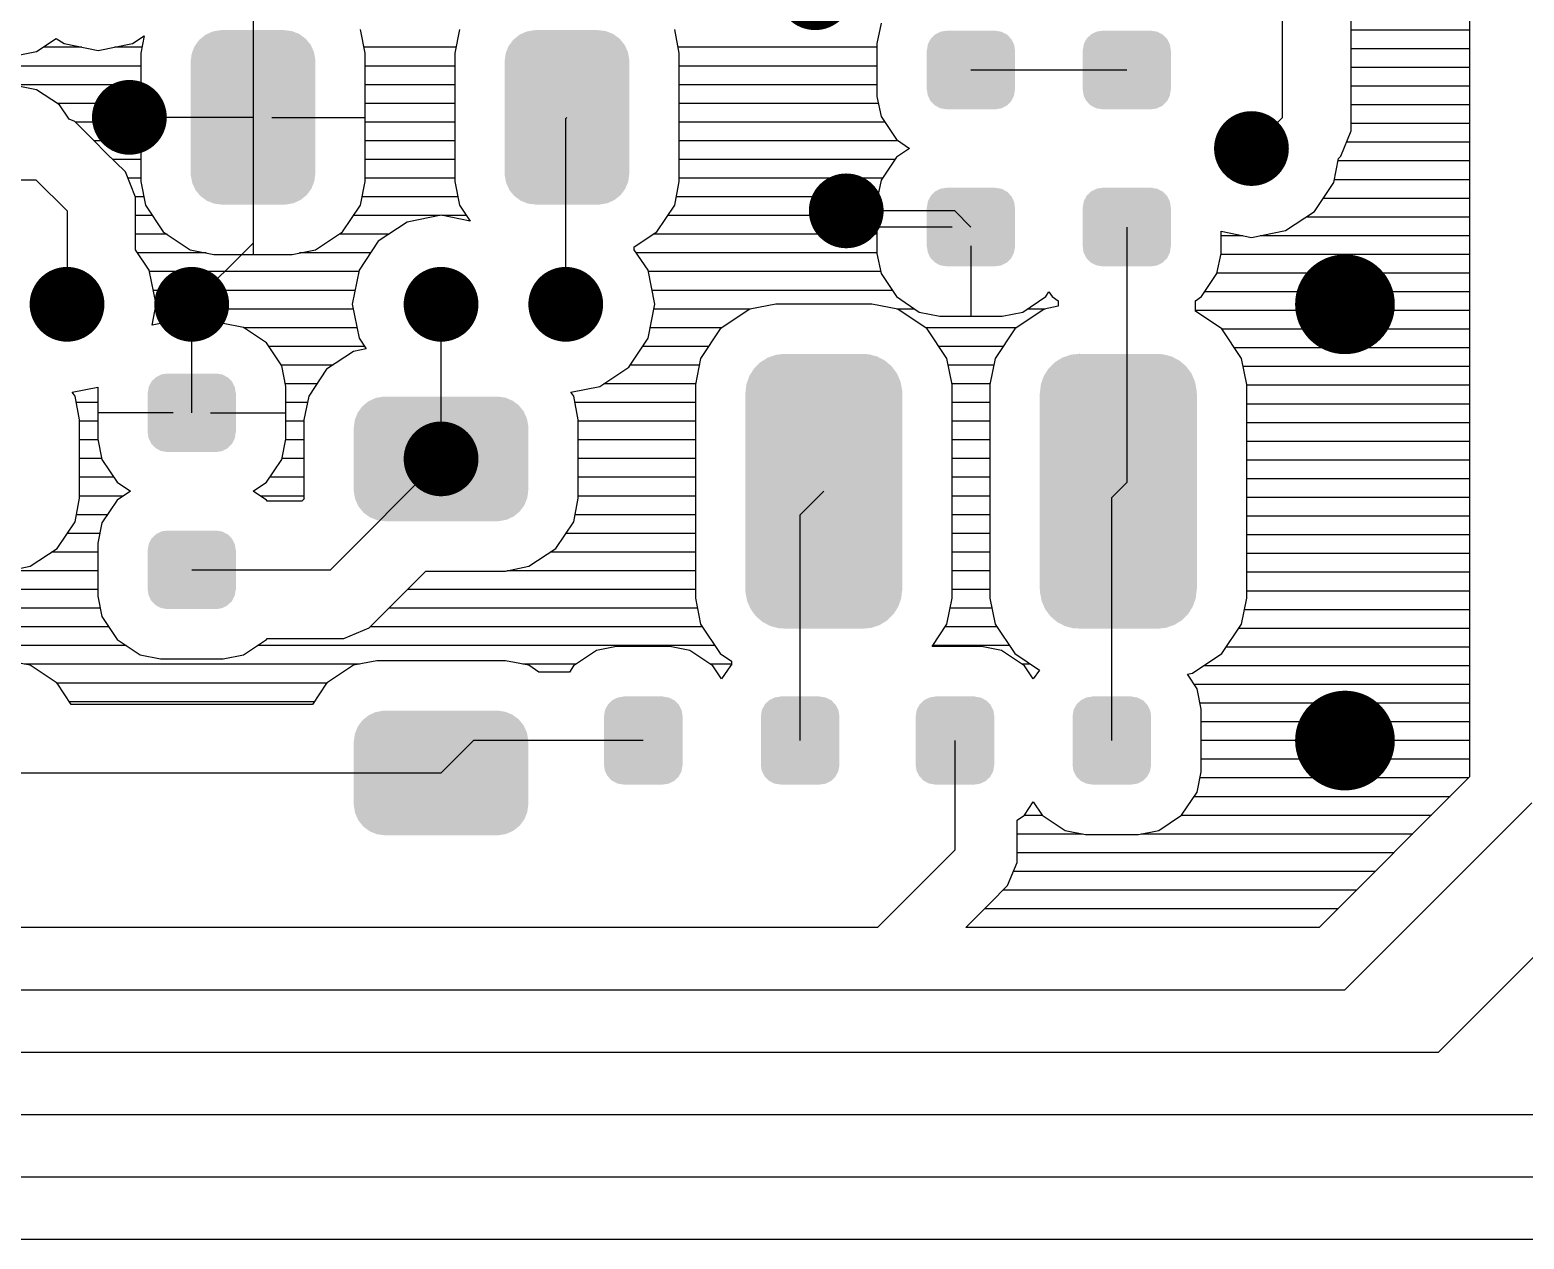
# Model space of a CAD drawing. Extents: x 295 to 953, y 10 to 290.
# Drawn here: x 720.33 to 753.81, y 141.36 to 168.47 of the extents above; entities that cross this region are included whole.
import ezdxf

# ---------------------------------------------------------------- set-up
doc = ezdxf.new("R2010")
doc.units = 0
doc.header["$LTSCALE"] = 5
doc.header["$MEASUREMENT"] = 0
doc.layers.get('0').update_dxf_attribs({"linetype": 'CONTINUOUS', "lineweight": 25})
doc.layers.add('DV-DPO-A6_BOT', color=7, linetype='CONTINUOUS')

msp = doc.modelspace()

# ---------------------------------------------------------------- linework, layer by layer
for points, const_width in [([(738.342, 169.305, -1), (737.504, 169.305, -1)], 0.838), ([(722.975, 166.511, -1), (722.137, 166.511, -1)], 0.838), ([(748.121, 165.812, -1), (747.283, 165.812, -1)], 0.838), ([(739.04, 164.415, -1), (738.202, 164.415, -1)], 0.838), ([(750.356, 162.32, -1), (749.239, 162.32, -1)], 1.118), ([(721.578, 162.32, -1), (720.74, 162.32, -1)], 0.838), ([(724.372, 162.32, -1), (723.534, 162.32, -1)], 0.838), ([(729.96, 162.32, -1), (729.122, 162.32, -1)], 0.838), ([(732.754, 162.32, -1), (731.916, 162.32, -1)], 0.838), ([(729.96, 158.855, -1), (729.122, 158.855, -1)], 0.838), ([(729.75, 158.855, -1), (729.331, 158.855, -1)], 0.419), ([(750.356, 152.541, -1), (749.239, 152.541, -1)], 1.118)]:
    msp.add_lwpolyline(points, format="xyb", close=True, dxfattribs=dict(const_width=const_width))
for points in [[(726.226, 168.434), (726.201, 168.444), (724.419, 168.434), (724.475, 168.444)], [(726.201, 168.444), (726.033, 168.465), (724.475, 168.444), (724.593, 168.465)], [(726.033, 168.465), (726.026, 168.466), (724.593, 168.465), (724.629, 168.466)], [(733.261, 168.434), (733.236, 168.444), (731.455, 168.434), (731.51, 168.444)], [(733.236, 168.444), (733.069, 168.465), (731.51, 168.444), (731.628, 168.465)], [(733.069, 168.465), (733.061, 168.466), (731.628, 168.465), (731.664, 168.466)], [(742.077, 168.434), (741.966, 168.452), (740.741, 168.434), (740.865, 168.452)], [(745.569, 168.434), (745.458, 168.452), (744.234, 168.434), (744.357, 168.452)], [(726.692, 167.978), (726.633, 168.107), (723.967, 167.978), (724.018, 168.107)], [(726.633, 168.107), (726.619, 168.138), (724.018, 168.107), (724.041, 168.138)], [(726.619, 168.138), (726.528, 168.249), (724.041, 168.138), (724.122, 168.249)], [(726.528, 168.249), (726.507, 168.274), (724.122, 168.249), (724.154, 168.274)], [(726.507, 168.274), (726.39, 168.36), (724.154, 168.274), (724.259, 168.36)], [(726.39, 168.36), (726.365, 168.379), (724.259, 168.36), (724.299, 168.379)], [(726.365, 168.379), (726.226, 168.434), (724.299, 168.379), (724.419, 168.434)], [(733.728, 167.978), (733.668, 168.107), (731.002, 167.978), (731.053, 168.107)], [(733.668, 168.107), (733.654, 168.138), (731.053, 168.107), (731.076, 168.138)], [(733.654, 168.138), (733.563, 168.249), (731.076, 168.138), (731.158, 168.249)], [(733.563, 168.249), (733.542, 168.274), (731.158, 168.249), (731.189, 168.274)], [(733.542, 168.274), (733.425, 168.36), (731.189, 168.274), (731.294, 168.36)], [(733.425, 168.36), (733.4, 168.379), (731.294, 168.36), (731.334, 168.379)], [(733.4, 168.379), (733.261, 168.434), (731.334, 168.379), (731.455, 168.434)], [(742.402, 168.014), (742.384, 168.138), (740.429, 168.014), (740.449, 168.138)], [(742.384, 168.138), (742.377, 168.152), (740.449, 168.138), (740.451, 168.152)], [(742.377, 168.152), (742.324, 168.264), (740.451, 168.152), (740.51, 168.264)], [(742.324, 168.264), (742.312, 168.275), (740.51, 168.264), (740.516, 168.275)], [(742.312, 168.275), (742.227, 168.364), (740.516, 168.275), (740.607, 168.364)], [(742.227, 168.364), (742.211, 168.373), (740.607, 168.364), (740.616, 168.373)], [(742.211, 168.373), (742.103, 168.429), (740.616, 168.373), (740.732, 168.429)], [(742.103, 168.429), (742.077, 168.434), (740.732, 168.429), (740.741, 168.434)], [(745.894, 168.014), (745.876, 168.138), (743.922, 168.014), (743.942, 168.138)], [(745.876, 168.138), (745.87, 168.152), (743.942, 168.138), (743.944, 168.152)], [(745.87, 168.152), (745.816, 168.264), (743.944, 168.152), (744.002, 168.264)], [(745.816, 168.264), (745.805, 168.275), (744.002, 168.264), (744.008, 168.275)], [(745.805, 168.275), (745.719, 168.364), (744.008, 168.275), (744.099, 168.364)], [(745.719, 168.364), (745.703, 168.373), (744.099, 168.364), (744.108, 168.373)], [(745.703, 168.373), (745.596, 168.429), (744.108, 168.373), (744.225, 168.429)], [(745.596, 168.429), (745.569, 168.434), (744.225, 168.429), (744.234, 168.434)], [(726.725, 167.768), (726.724, 167.804), (723.931, 167.768), (723.935, 167.804)], [(726.725, 165.253), (726.725, 167.768), (723.931, 165.253), (723.931, 167.768)], [(726.724, 167.804), (726.699, 167.943), (723.935, 167.804), (723.953, 167.943)], [(726.699, 167.943), (726.692, 167.978), (723.953, 167.943), (723.967, 167.978)], [(733.76, 167.768), (733.759, 167.804), (730.966, 167.768), (730.97, 167.804)], [(733.76, 165.253), (733.76, 167.768), (730.966, 165.253), (730.966, 167.768)], [(733.759, 167.804), (733.734, 167.943), (730.97, 167.804), (730.988, 167.943)], [(733.734, 167.943), (733.728, 167.978), (730.988, 167.943), (731.002, 167.978)], [(742.404, 167.131), (742.404, 168.014), (740.426, 167.131), (740.426, 168.014)], [(745.897, 167.131), (745.897, 168.014), (743.919, 167.131), (743.919, 168.014)], [(742.382, 167.007), (742.402, 167.131), (740.447, 167.007), (740.429, 167.131)], [(745.874, 167.007), (745.894, 167.131), (743.939, 167.007), (743.922, 167.131)], [(742.379, 166.993), (742.382, 167.007), (740.454, 166.993), (740.447, 167.007)], [(742.321, 166.881), (742.379, 166.993), (740.507, 166.881), (740.454, 166.993)], [(742.315, 166.869), (742.321, 166.881), (740.519, 166.869), (740.507, 166.881)], [(742.224, 166.78), (742.315, 166.869), (740.604, 166.78), (740.519, 166.869)], [(742.215, 166.772), (742.224, 166.78), (740.62, 166.772), (740.604, 166.78)], [(742.099, 166.715), (742.215, 166.772), (740.727, 166.715), (740.62, 166.772)], [(745.872, 166.993), (745.874, 167.007), (743.946, 166.993), (743.939, 167.007)], [(745.814, 166.881), (745.872, 166.993), (744, 166.881), (743.946, 166.993)], [(745.808, 166.869), (745.814, 166.881), (744.011, 166.869), (744, 166.881)], [(745.716, 166.78), (745.808, 166.869), (744.096, 166.78), (744.011, 166.869)], [(745.708, 166.772), (745.716, 166.78), (744.113, 166.772), (744.096, 166.78)], [(745.591, 166.715), (745.708, 166.772), (744.22, 166.715), (744.113, 166.772)], [(742.089, 166.711), (742.099, 166.715), (740.754, 166.711), (740.727, 166.715)], [(741.966, 166.692), (742.089, 166.711), (740.865, 166.692), (740.754, 166.711)], [(745.582, 166.711), (745.591, 166.715), (744.246, 166.711), (744.22, 166.715)], [(745.458, 166.692), (745.582, 166.711), (744.357, 166.692), (744.246, 166.711)], [(726.72, 165.217), (726.725, 165.253), (723.931, 165.217), (723.931, 165.253)], [(726.702, 165.078), (726.72, 165.217), (723.957, 165.078), (723.931, 165.217)], [(733.755, 165.217), (733.76, 165.253), (730.967, 165.217), (730.966, 165.253)], [(733.738, 165.078), (733.755, 165.217), (730.992, 165.078), (730.967, 165.217)], [(726.688, 165.044), (726.702, 165.078), (723.963, 165.044), (723.957, 165.078)], [(726.637, 164.915), (726.688, 165.044), (724.022, 164.915), (723.963, 165.044)], [(726.614, 164.883), (726.637, 164.915), (724.037, 164.883), (724.022, 164.915)], [(726.533, 164.772), (726.614, 164.883), (724.127, 164.772), (724.037, 164.883)], [(726.501, 164.747), (726.533, 164.772), (724.148, 164.747), (724.127, 164.772)], [(733.724, 165.044), (733.738, 165.078), (730.998, 165.044), (730.992, 165.078)], [(733.672, 164.915), (733.724, 165.044), (731.057, 164.915), (730.998, 165.044)], [(733.649, 164.883), (733.672, 164.915), (731.072, 164.883), (731.057, 164.915)], [(733.568, 164.772), (733.649, 164.883), (731.162, 164.772), (731.072, 164.883)], [(733.537, 164.747), (733.568, 164.772), (731.183, 164.747), (731.162, 164.772)], [(742.324, 164.743), (742.312, 164.755), (740.51, 164.743), (740.516, 164.755)], [(742.312, 164.755), (742.227, 164.844), (740.516, 164.755), (740.607, 164.844)], [(742.227, 164.844), (742.211, 164.852), (740.607, 164.844), (740.616, 164.852)], [(742.211, 164.852), (742.103, 164.909), (740.616, 164.852), (740.732, 164.909)], [(742.103, 164.909), (742.077, 164.913), (740.732, 164.909), (740.741, 164.913)], [(742.077, 164.913), (741.966, 164.932), (740.741, 164.913), (740.865, 164.932)], [(745.816, 164.743), (745.805, 164.755), (744.002, 164.743), (744.008, 164.755)], [(745.805, 164.755), (745.719, 164.844), (744.008, 164.755), (744.099, 164.844)], [(745.719, 164.844), (745.703, 164.852), (744.099, 164.844), (744.108, 164.852)], [(745.703, 164.852), (745.596, 164.909), (744.108, 164.852), (744.225, 164.909)], [(745.596, 164.909), (745.569, 164.913), (744.225, 164.909), (744.234, 164.913)], [(745.569, 164.913), (745.458, 164.932), (744.234, 164.913), (744.357, 164.932)], [(726.396, 164.661), (726.501, 164.747), (724.265, 164.661), (724.148, 164.747)], [(726.356, 164.642), (726.396, 164.661), (724.29, 164.642), (724.265, 164.661)], [(726.236, 164.587), (726.356, 164.642), (724.429, 164.587), (724.29, 164.642)], [(726.18, 164.577), (726.236, 164.587), (724.454, 164.577), (724.429, 164.587)], [(726.062, 164.556), (726.18, 164.577), (724.622, 164.556), (724.454, 164.577)], [(726.026, 164.555), (726.062, 164.556), (724.629, 164.555), (724.622, 164.556)], [(733.431, 164.661), (733.537, 164.747), (731.301, 164.661), (731.183, 164.747)], [(733.391, 164.642), (733.431, 164.661), (731.326, 164.642), (731.301, 164.661)], [(733.271, 164.587), (733.391, 164.642), (731.464, 164.587), (731.326, 164.642)], [(733.216, 164.577), (733.271, 164.587), (731.489, 164.577), (731.464, 164.587)], [(733.098, 164.556), (733.216, 164.577), (731.657, 164.556), (731.489, 164.577)], [(733.061, 164.555), (733.098, 164.556), (731.664, 164.555), (731.657, 164.556)], [(742.404, 163.61), (742.404, 164.493), (740.426, 163.61), (740.426, 164.493)], [(742.402, 164.493), (742.384, 164.617), (740.429, 164.493), (740.449, 164.617)], [(742.384, 164.617), (742.377, 164.631), (740.449, 164.617), (740.451, 164.631)], [(742.377, 164.631), (742.324, 164.743), (740.451, 164.631), (740.51, 164.743)], [(745.897, 163.61), (745.897, 164.493), (743.919, 163.61), (743.919, 164.493)], [(745.894, 164.493), (745.876, 164.617), (743.922, 164.493), (743.942, 164.617)], [(745.876, 164.617), (745.87, 164.631), (743.942, 164.617), (743.944, 164.631)], [(745.87, 164.631), (745.816, 164.743), (743.944, 164.631), (744.002, 164.743)], [(742.382, 163.487), (742.402, 163.61), (740.447, 163.487), (740.429, 163.61)], [(742.379, 163.473), (742.382, 163.487), (740.454, 163.473), (740.447, 163.487)], [(742.321, 163.361), (742.379, 163.473), (740.507, 163.361), (740.454, 163.473)], [(745.874, 163.487), (745.894, 163.61), (743.939, 163.487), (743.922, 163.61)], [(745.872, 163.473), (745.874, 163.487), (743.946, 163.473), (743.939, 163.487)], [(745.814, 163.361), (745.872, 163.473), (744, 163.361), (743.946, 163.473)], [(742.315, 163.349), (742.321, 163.361), (740.519, 163.349), (740.507, 163.361)], [(742.224, 163.26), (742.315, 163.349), (740.604, 163.26), (740.519, 163.349)], [(742.215, 163.251), (742.224, 163.26), (740.62, 163.251), (740.604, 163.26)], [(742.099, 163.195), (742.215, 163.251), (740.727, 163.195), (740.62, 163.251)], [(742.089, 163.19), (742.099, 163.195), (740.754, 163.19), (740.727, 163.195)], [(741.966, 163.172), (742.089, 163.19), (740.865, 163.172), (740.754, 163.19)], [(745.808, 163.349), (745.814, 163.361), (744.011, 163.349), (744, 163.361)], [(745.716, 163.26), (745.808, 163.349), (744.096, 163.26), (744.011, 163.349)], [(745.708, 163.251), (745.716, 163.26), (744.113, 163.251), (744.096, 163.26)], [(745.591, 163.195), (745.708, 163.251), (744.22, 163.195), (744.113, 163.251)], [(745.582, 163.19), (745.591, 163.195), (744.246, 163.19), (744.22, 163.195)], [(745.458, 163.172), (745.582, 163.19), (744.357, 163.172), (744.246, 163.19)], [(739.49, 161.058), (739.363, 161.125), (736.756, 161.058), (736.864, 161.125)], [(739.363, 161.125), (739.315, 161.15), (736.864, 161.125), (736.937, 161.15)], [(739.315, 161.15), (739.167, 161.189), (736.937, 161.15), (737.051, 161.189)], [(739.167, 161.189), (739.124, 161.201), (737.051, 161.189), (737.161, 161.201)], [(739.124, 161.201), (738.926, 161.208), (737.161, 161.201), (737.223, 161.208)], [(737.31, 161.208), (737.248, 161.21), (737.223, 161.208), (737.248, 161.21)], [(746.09, 161.058), (745.962, 161.125), (743.355, 161.058), (743.463, 161.125)], [(745.962, 161.125), (745.915, 161.15), (743.463, 161.125), (743.537, 161.15)], [(745.915, 161.15), (745.767, 161.189), (743.537, 161.15), (743.651, 161.189)], [(745.767, 161.189), (745.723, 161.201), (743.651, 161.189), (743.76, 161.201)], [(745.723, 161.201), (745.525, 161.208), (743.76, 161.201), (743.822, 161.208)], [(743.909, 161.208), (743.847, 161.21), (743.822, 161.208), (743.847, 161.21)], [(724.748, 160.689), (724.641, 160.746), (723.153, 160.689), (723.27, 160.746)], [(724.641, 160.746), (724.614, 160.75), (723.27, 160.746), (723.279, 160.75)], [(724.614, 160.75), (724.503, 160.769), (723.279, 160.75), (723.402, 160.769)], [(739.783, 160.714), (739.758, 160.77), (736.449, 160.714), (736.485, 160.77)], [(739.758, 160.77), (739.676, 160.881), (736.485, 160.77), (736.555, 160.881)], [(739.676, 160.881), (739.641, 160.929), (736.555, 160.881), (736.603, 160.929)], [(739.641, 160.929), (739.534, 161.021), (736.603, 160.929), (736.696, 161.021)], [(739.534, 161.021), (739.49, 161.058), (736.696, 161.021), (736.756, 161.058)], [(746.382, 160.714), (746.358, 160.77), (743.049, 160.714), (743.084, 160.77)], [(746.358, 160.77), (746.275, 160.881), (743.084, 160.77), (743.154, 160.881)], [(746.275, 160.881), (746.24, 160.929), (743.154, 160.881), (743.203, 160.929)], [(746.24, 160.929), (746.134, 161.021), (743.203, 160.929), (743.295, 161.021)], [(746.134, 161.021), (746.09, 161.058), (743.295, 161.021), (743.355, 161.058)], [(724.939, 160.33), (724.921, 160.454), (722.967, 160.33), (722.987, 160.454)], [(724.921, 160.454), (724.915, 160.468), (722.987, 160.454), (722.989, 160.468)], [(724.915, 160.468), (724.861, 160.58), (722.989, 160.468), (723.047, 160.58)], [(724.861, 160.58), (724.85, 160.592), (723.047, 160.58), (723.053, 160.592)], [(724.85, 160.592), (724.764, 160.681), (723.053, 160.592), (723.144, 160.681)], [(724.764, 160.681), (724.748, 160.689), (723.144, 160.681), (723.153, 160.689)], [(739.874, 160.394), (739.849, 160.527), (736.368, 160.394), (736.383, 160.527)], [(739.849, 160.527), (739.837, 160.588), (736.383, 160.527), (736.405, 160.588)], [(739.837, 160.588), (739.783, 160.714), (736.405, 160.588), (736.449, 160.714)], [(746.473, 160.394), (746.448, 160.527), (742.968, 160.394), (742.983, 160.527)], [(746.448, 160.527), (746.437, 160.588), (742.983, 160.527), (743.004, 160.588)], [(746.437, 160.588), (746.382, 160.714), (743.004, 160.588), (743.049, 160.714)], [(724.942, 159.447), (724.942, 160.33), (722.964, 159.447), (722.964, 160.33)], [(731.279, 160.06), (731.162, 160.146), (727.808, 160.06), (727.914, 160.146)], [(731.162, 160.146), (731.137, 160.164), (727.914, 160.146), (727.954, 160.164)], [(731.137, 160.164), (730.998, 160.22), (727.954, 160.164), (728.074, 160.22)], [(730.998, 160.22), (730.973, 160.23), (728.074, 160.22), (728.129, 160.23)], [(730.973, 160.23), (730.806, 160.251), (728.129, 160.23), (728.247, 160.251)], [(730.806, 160.251), (730.798, 160.252), (728.247, 160.251), (728.284, 160.252)], [(739.879, 155.93), (739.879, 160.327), (736.358, 155.93), (736.358, 160.327)], [(739.876, 160.33), (739.874, 160.394), (736.361, 160.33), (736.368, 160.394)], [(739.876, 160.327), (739.876, 160.33), (736.361, 160.327), (736.361, 160.33)], [(746.478, 155.93), (746.478, 160.327), (742.958, 155.93), (742.958, 160.327)], [(746.475, 160.33), (746.473, 160.394), (742.96, 160.33), (742.968, 160.394)], [(746.475, 160.327), (746.475, 160.33), (742.96, 160.327), (742.96, 160.33)], [(731.471, 159.728), (731.464, 159.763), (727.607, 159.728), (727.621, 159.763)], [(731.464, 159.763), (731.405, 159.892), (727.621, 159.763), (727.673, 159.892)], [(731.405, 159.892), (731.391, 159.923), (727.673, 159.892), (727.696, 159.923)], [(731.391, 159.923), (731.3, 160.034), (727.696, 159.923), (727.777, 160.034)], [(731.3, 160.034), (731.279, 160.06), (727.777, 160.034), (727.808, 160.06)], [(724.919, 159.324), (724.939, 159.447), (722.984, 159.324), (722.967, 159.447)], [(731.497, 159.554), (731.496, 159.59), (727.585, 159.554), (727.59, 159.59)], [(731.497, 158.157), (731.497, 159.554), (727.585, 158.157), (727.585, 159.554)], [(731.496, 159.59), (731.471, 159.728), (727.59, 159.59), (727.607, 159.728)], [(724.917, 159.31), (724.919, 159.324), (722.991, 159.31), (722.984, 159.324)], [(724.859, 159.198), (724.917, 159.31), (723.045, 159.198), (722.991, 159.31)], [(724.853, 159.186), (724.859, 159.198), (723.056, 159.186), (723.045, 159.198)], [(724.761, 159.097), (724.853, 159.186), (723.141, 159.097), (723.056, 159.186)], [(724.753, 159.088), (724.761, 159.097), (723.158, 159.088), (723.141, 159.097)], [(724.636, 159.032), (724.753, 159.088), (723.265, 159.032), (723.158, 159.088)], [(724.627, 159.027), (724.636, 159.032), (723.291, 159.027), (723.265, 159.032)], [(724.503, 159.009), (724.627, 159.027), (723.402, 159.009), (723.291, 159.027)], [(731.492, 158.12), (731.497, 158.157), (727.586, 158.12), (727.585, 158.157)], [(731.474, 157.982), (731.492, 158.12), (727.611, 157.982), (727.586, 158.12)], [(731.461, 157.947), (731.474, 157.982), (727.617, 157.947), (727.611, 157.982)], [(731.409, 157.818), (731.461, 157.947), (727.677, 157.818), (727.617, 157.947)], [(731.386, 157.787), (731.409, 157.818), (727.691, 157.787), (727.677, 157.818)], [(731.305, 157.676), (731.386, 157.787), (727.782, 157.676), (727.691, 157.787)], [(731.273, 157.65), (731.305, 157.676), (727.803, 157.65), (727.782, 157.676)], [(731.168, 157.564), (731.273, 157.65), (727.92, 157.564), (727.803, 157.65)], [(731.128, 157.546), (731.168, 157.564), (727.945, 157.546), (727.92, 157.564)], [(731.008, 157.49), (731.128, 157.546), (728.084, 157.49), (727.945, 157.546)], [(730.953, 157.48), (731.008, 157.49), (728.109, 157.48), (728.084, 157.49)], [(730.834, 157.459), (730.953, 157.48), (728.276, 157.459), (728.109, 157.48)], [(730.798, 157.458), (730.834, 157.459), (728.284, 157.458), (728.276, 157.459)], [(724.915, 156.948), (724.861, 157.06), (722.989, 156.948), (723.047, 157.06)], [(724.861, 157.06), (724.85, 157.072), (723.047, 157.06), (723.053, 157.072)], [(724.85, 157.072), (724.764, 157.16), (723.053, 157.072), (723.144, 157.16)], [(724.764, 157.16), (724.748, 157.169), (723.144, 157.16), (723.153, 157.169)], [(724.748, 157.169), (724.641, 157.225), (723.153, 157.169), (723.27, 157.225)], [(724.641, 157.225), (724.614, 157.23), (723.27, 157.225), (723.279, 157.23)], [(724.614, 157.23), (724.503, 157.248), (723.279, 157.23), (723.402, 157.248)], [(724.942, 155.927), (724.942, 156.81), (722.964, 155.927), (722.964, 156.81)], [(724.939, 156.81), (724.921, 156.934), (722.967, 156.81), (722.987, 156.934)], [(724.921, 156.934), (724.915, 156.948), (722.987, 156.934), (722.989, 156.948)], [(724.919, 155.803), (724.939, 155.927), (722.984, 155.803), (722.967, 155.927)], [(724.917, 155.789), (724.919, 155.803), (722.991, 155.789), (722.984, 155.803)], [(724.859, 155.677), (724.917, 155.789), (723.045, 155.677), (722.991, 155.789)], [(739.876, 155.927), (739.876, 155.93), (736.361, 155.927), (736.361, 155.93)], [(739.869, 155.864), (739.876, 155.927), (736.363, 155.864), (736.361, 155.927)], [(739.854, 155.73), (739.869, 155.864), (736.388, 155.73), (736.363, 155.864)], [(739.832, 155.669), (739.854, 155.73), (736.4, 155.669), (736.388, 155.73)], [(746.475, 155.927), (746.475, 155.93), (742.96, 155.927), (742.96, 155.93)], [(746.468, 155.864), (746.475, 155.927), (742.963, 155.864), (742.96, 155.927)], [(746.453, 155.73), (746.468, 155.864), (742.988, 155.73), (742.963, 155.864)], [(746.432, 155.669), (746.453, 155.73), (742.999, 155.669), (742.988, 155.73)], [(724.853, 155.665), (724.859, 155.677), (723.056, 155.665), (723.045, 155.677)], [(724.761, 155.577), (724.853, 155.665), (723.141, 155.577), (723.056, 155.665)], [(724.753, 155.568), (724.761, 155.577), (723.158, 155.568), (723.141, 155.577)], [(724.636, 155.511), (724.753, 155.568), (723.265, 155.511), (723.158, 155.568)], [(724.627, 155.507), (724.636, 155.511), (723.291, 155.507), (723.265, 155.511)], [(724.503, 155.488), (724.627, 155.507), (723.402, 155.488), (723.291, 155.507)], [(739.788, 155.543), (739.832, 155.669), (736.454, 155.543), (736.4, 155.669)], [(739.753, 155.487), (739.788, 155.543), (736.479, 155.487), (736.454, 155.543)], [(739.682, 155.376), (739.753, 155.487), (736.561, 155.376), (736.479, 155.487)], [(739.634, 155.328), (739.682, 155.376), (736.596, 155.328), (736.561, 155.376)], [(746.387, 155.543), (746.432, 155.669), (743.054, 155.543), (742.999, 155.669)], [(746.352, 155.487), (746.387, 155.543), (743.078, 155.487), (743.054, 155.543)], [(746.282, 155.376), (746.352, 155.487), (743.16, 155.376), (743.078, 155.487)], [(746.233, 155.328), (746.282, 155.376), (743.196, 155.328), (743.16, 155.376)], [(739.542, 155.236), (739.634, 155.328), (736.703, 155.236), (736.596, 155.328)], [(739.481, 155.199), (739.542, 155.236), (736.747, 155.199), (736.703, 155.236)], [(739.373, 155.132), (739.481, 155.199), (736.874, 155.132), (736.747, 155.199)], [(739.3, 155.107), (739.373, 155.132), (736.922, 155.107), (736.874, 155.132)], [(739.186, 155.068), (739.3, 155.107), (737.07, 155.068), (736.922, 155.107)], [(739.077, 155.056), (739.186, 155.068), (737.113, 155.056), (737.07, 155.068)], [(739.015, 155.05), (739.077, 155.056), (737.311, 155.05), (737.113, 155.056)], [(738.989, 155.047), (739.015, 155.05), (738.989, 155.047), (738.926, 155.05)], [(746.141, 155.236), (746.233, 155.328), (743.302, 155.236), (743.196, 155.328)], [(746.081, 155.199), (746.141, 155.236), (743.346, 155.199), (743.302, 155.236)], [(745.973, 155.132), (746.081, 155.199), (743.474, 155.132), (743.346, 155.199)], [(745.9, 155.107), (745.973, 155.132), (743.521, 155.107), (743.474, 155.132)], [(745.785, 155.068), (745.9, 155.107), (743.669, 155.068), (743.521, 155.107)], [(745.677, 155.056), (745.785, 155.068), (743.713, 155.056), (743.669, 155.068)], [(745.615, 155.05), (745.677, 155.056), (743.911, 155.05), (743.713, 155.056)], [(745.588, 155.047), (745.615, 155.05), (745.588, 155.047), (745.525, 155.05)], [(734.861, 153.352), (734.776, 153.439), (733.281, 153.352), (733.373, 153.439)], [(734.776, 153.439), (734.758, 153.448), (733.373, 153.439), (733.382, 153.448)], [(734.758, 153.448), (734.652, 153.504), (733.382, 153.448), (733.499, 153.504)], [(734.652, 153.504), (734.623, 153.508), (733.499, 153.504), (733.508, 153.508)], [(734.623, 153.508), (734.514, 153.526), (733.508, 153.508), (733.631, 153.526)], [(734.514, 153.526), (734.514, 153.53), (733.631, 153.526), (733.631, 153.53)], [(738.376, 153.352), (738.291, 153.439), (736.796, 153.352), (736.888, 153.439)], [(738.291, 153.439), (738.273, 153.448), (736.888, 153.439), (736.897, 153.448)], [(738.273, 153.448), (738.167, 153.504), (736.897, 153.448), (737.013, 153.504)], [(738.167, 153.504), (738.138, 153.508), (737.013, 153.504), (737.023, 153.508)], [(738.138, 153.508), (738.029, 153.526), (737.023, 153.508), (737.146, 153.526)], [(738.029, 153.526), (738.029, 153.53), (737.146, 153.526), (737.146, 153.53)], [(741.846, 153.352), (741.761, 153.439), (740.266, 153.352), (740.358, 153.439)], [(741.761, 153.439), (741.743, 153.448), (740.358, 153.439), (740.367, 153.448)], [(741.743, 153.448), (741.637, 153.504), (740.367, 153.448), (740.484, 153.504)], [(741.637, 153.504), (741.608, 153.508), (740.484, 153.504), (740.493, 153.508)], [(741.608, 153.508), (741.499, 153.526), (740.493, 153.508), (740.616, 153.526)], [(741.499, 153.526), (741.499, 153.53), (740.616, 153.526), (740.616, 153.53)], [(745.361, 153.352), (745.276, 153.439), (743.781, 153.352), (743.873, 153.439)], [(745.276, 153.439), (745.258, 153.448), (743.873, 153.439), (743.882, 153.448)], [(745.258, 153.448), (745.152, 153.504), (743.882, 153.448), (743.998, 153.504)], [(745.152, 153.504), (745.123, 153.508), (743.998, 153.504), (744.008, 153.508)], [(745.123, 153.508), (745.014, 153.526), (744.008, 153.508), (744.131, 153.526)], [(745.014, 153.526), (745.014, 153.53), (744.131, 153.526), (744.131, 153.53)], [(731.279, 153.019), (731.162, 153.105), (727.808, 153.019), (727.914, 153.105)], [(731.162, 153.105), (731.137, 153.124), (727.914, 153.105), (727.954, 153.124)], [(731.137, 153.124), (730.998, 153.179), (727.954, 153.124), (728.074, 153.179)], [(730.998, 153.179), (730.973, 153.189), (728.074, 153.179), (728.129, 153.189)], [(730.973, 153.189), (730.806, 153.21), (728.129, 153.189), (728.247, 153.21)], [(730.806, 153.21), (730.798, 153.211), (728.247, 153.21), (728.284, 153.211)], [(734.953, 153.091), (734.934, 153.214), (733.193, 153.091), (733.213, 153.214)], [(734.953, 153.088), (734.953, 153.091), (733.193, 153.088), (733.193, 153.091)], [(734.953, 151.993), (734.953, 153.088), (733.193, 151.993), (733.193, 153.088)], [(734.934, 153.214), (734.927, 153.229), (733.213, 153.214), (733.216, 153.229)], [(734.927, 153.229), (734.873, 153.339), (733.216, 153.229), (733.275, 153.339)], [(734.873, 153.339), (734.861, 153.352), (733.275, 153.339), (733.281, 153.352)], [(738.468, 153.091), (738.449, 153.214), (736.708, 153.091), (736.728, 153.214)], [(738.468, 153.088), (738.468, 153.091), (736.708, 153.088), (736.708, 153.091)], [(738.468, 151.993), (738.468, 153.088), (736.708, 151.993), (736.708, 153.088)], [(738.449, 153.214), (738.442, 153.229), (736.728, 153.214), (736.731, 153.229)], [(738.442, 153.229), (738.388, 153.339), (736.731, 153.229), (736.79, 153.339)], [(738.388, 153.339), (738.376, 153.352), (736.79, 153.339), (736.796, 153.352)], [(741.938, 153.091), (741.919, 153.214), (740.178, 153.091), (740.198, 153.214)], [(741.938, 153.088), (741.938, 153.091), (740.178, 153.088), (740.178, 153.091)], [(741.938, 151.993), (741.938, 153.088), (740.178, 151.993), (740.178, 153.088)], [(741.919, 153.214), (741.912, 153.229), (740.198, 153.214), (740.201, 153.229)], [(741.912, 153.229), (741.858, 153.339), (740.201, 153.229), (740.26, 153.339)], [(741.858, 153.339), (741.846, 153.352), (740.26, 153.339), (740.266, 153.352)], [(745.453, 153.091), (745.434, 153.214), (743.693, 153.091), (743.713, 153.214)], [(745.453, 153.088), (745.453, 153.091), (743.693, 153.088), (743.693, 153.091)], [(745.453, 151.993), (745.453, 153.088), (743.693, 151.993), (743.693, 153.088)], [(745.434, 153.214), (745.427, 153.229), (743.713, 153.214), (743.716, 153.229)], [(745.427, 153.229), (745.373, 153.339), (743.716, 153.229), (743.775, 153.339)], [(745.373, 153.339), (745.361, 153.352), (743.775, 153.339), (743.781, 153.352)], [(731.471, 152.688), (731.464, 152.722), (727.607, 152.688), (727.621, 152.722)], [(731.464, 152.722), (731.405, 152.851), (727.621, 152.722), (727.673, 152.851)], [(731.405, 152.851), (731.391, 152.883), (727.673, 152.851), (727.696, 152.883)], [(731.391, 152.883), (731.3, 152.994), (727.696, 152.883), (727.777, 152.994)], [(731.3, 152.994), (731.279, 153.019), (727.777, 152.994), (727.808, 153.019)], [(731.497, 152.513), (731.496, 152.549), (727.585, 152.513), (727.59, 152.549)], [(731.497, 151.116), (731.497, 152.513), (727.585, 151.116), (727.585, 152.513)], [(731.496, 152.549), (731.471, 152.688), (727.59, 152.549), (727.607, 152.688)], [(734.953, 151.99), (734.953, 151.993), (733.193, 151.99), (733.193, 151.993)], [(734.932, 151.867), (734.953, 151.99), (733.211, 151.867), (733.193, 151.99)], [(734.93, 151.853), (734.932, 151.867), (733.218, 151.853), (733.211, 151.867)], [(734.871, 151.742), (734.93, 151.853), (733.272, 151.742), (733.218, 151.853)], [(734.864, 151.729), (734.871, 151.742), (733.285, 151.729), (733.272, 151.742)], [(734.773, 151.642), (734.864, 151.729), (733.37, 151.642), (733.285, 151.729)], [(738.468, 151.99), (738.468, 151.993), (736.708, 151.99), (736.708, 151.993)], [(738.447, 151.867), (738.468, 151.99), (736.726, 151.867), (736.708, 151.99)], [(738.444, 151.853), (738.447, 151.867), (736.733, 151.853), (736.726, 151.867)], [(738.386, 151.742), (738.444, 151.853), (736.787, 151.742), (736.733, 151.853)], [(738.379, 151.729), (738.386, 151.742), (736.799, 151.729), (736.787, 151.742)], [(738.288, 151.642), (738.379, 151.729), (736.884, 151.642), (736.799, 151.729)], [(741.938, 151.99), (741.938, 151.993), (740.178, 151.99), (740.178, 151.993)], [(741.917, 151.867), (741.938, 151.99), (740.196, 151.867), (740.178, 151.99)], [(741.915, 151.853), (741.917, 151.867), (740.203, 151.853), (740.196, 151.867)], [(741.856, 151.742), (741.915, 151.853), (740.257, 151.742), (740.203, 151.853)], [(741.849, 151.729), (741.856, 151.742), (740.27, 151.729), (740.257, 151.742)], [(741.758, 151.642), (741.849, 151.729), (740.355, 151.642), (740.27, 151.729)], [(745.453, 151.99), (745.453, 151.993), (743.693, 151.99), (743.693, 151.993)], [(745.432, 151.867), (745.453, 151.99), (743.711, 151.867), (743.693, 151.99)], [(745.429, 151.853), (745.432, 151.867), (743.718, 151.853), (743.711, 151.867)], [(745.371, 151.742), (745.429, 151.853), (743.772, 151.742), (743.718, 151.853)], [(745.364, 151.729), (745.371, 151.742), (743.784, 151.729), (743.772, 151.742)], [(745.273, 151.642), (745.364, 151.729), (743.869, 151.642), (743.784, 151.729)], [(734.763, 151.633), (734.773, 151.642), (733.387, 151.633), (733.37, 151.642)], [(734.647, 151.577), (734.763, 151.633), (733.494, 151.577), (733.387, 151.633)], [(734.637, 151.573), (734.647, 151.577), (733.522, 151.573), (733.494, 151.577)], [(734.514, 151.555), (734.637, 151.573), (733.631, 151.555), (733.522, 151.573)], [(734.514, 151.552), (734.514, 151.555), (733.631, 151.552), (733.631, 151.555)], [(738.278, 151.633), (738.288, 151.642), (736.902, 151.633), (736.884, 151.642)], [(738.162, 151.577), (738.278, 151.633), (737.008, 151.577), (736.902, 151.633)], [(738.152, 151.573), (738.162, 151.577), (737.037, 151.573), (737.008, 151.577)], [(738.029, 151.555), (738.152, 151.573), (737.146, 151.555), (737.037, 151.573)], [(738.029, 151.552), (738.029, 151.555), (737.146, 151.552), (737.146, 151.555)], [(741.748, 151.633), (741.758, 151.642), (740.372, 151.633), (740.355, 151.642)], [(741.632, 151.577), (741.748, 151.633), (740.479, 151.577), (740.372, 151.633)], [(741.622, 151.573), (741.632, 151.577), (740.507, 151.573), (740.479, 151.577)], [(741.499, 151.555), (741.622, 151.573), (740.616, 151.555), (740.507, 151.573)], [(741.499, 151.552), (741.499, 151.555), (740.616, 151.552), (740.616, 151.555)], [(745.263, 151.633), (745.273, 151.642), (743.887, 151.633), (743.869, 151.642)], [(745.147, 151.577), (745.263, 151.633), (743.993, 151.577), (743.887, 151.633)], [(745.137, 151.573), (745.147, 151.577), (744.022, 151.573), (743.993, 151.577)], [(745.014, 151.555), (745.137, 151.573), (744.131, 151.555), (744.022, 151.573)], [(745.014, 151.552), (745.014, 151.555), (744.131, 151.552), (744.131, 151.555)], [(731.492, 151.079), (731.497, 151.116), (727.586, 151.079), (727.585, 151.116)], [(731.474, 150.941), (731.492, 151.079), (727.611, 150.941), (727.586, 151.079)], [(731.461, 150.906), (731.474, 150.941), (727.617, 150.906), (727.611, 150.941)], [(731.409, 150.777), (731.461, 150.906), (727.677, 150.777), (727.617, 150.906)], [(731.386, 150.746), (731.409, 150.777), (727.691, 150.746), (727.677, 150.777)], [(731.305, 150.635), (731.386, 150.746), (727.782, 150.635), (727.691, 150.746)], [(731.273, 150.609), (731.305, 150.635), (727.803, 150.609), (727.782, 150.635)], [(731.168, 150.523), (731.273, 150.609), (727.92, 150.523), (727.803, 150.609)], [(731.128, 150.505), (731.168, 150.523), (727.945, 150.505), (727.92, 150.523)], [(731.008, 150.449), (731.128, 150.505), (728.084, 150.449), (727.945, 150.505)], [(730.953, 150.439), (731.008, 150.449), (728.109, 150.439), (728.084, 150.449)], [(730.834, 150.418), (730.953, 150.439), (728.276, 150.418), (728.109, 150.439)], [(730.798, 150.417), (730.834, 150.418), (728.284, 150.417), (728.276, 150.418)]]:
    msp.add_solid(points)
at = {"layer": 'DV-DPO-A6_BOT'}
for p, q in [((752.591, 204.85), (752.591, 151.725)), ((748.4, 166.511), (748.4, 188.863)), ((749.937, 166.818), (749.937, 188.561)), ((725.328, 172.099), (725.328, 166.511)), ((727.842, 167.947), (727.736, 168.478)), ((729.954, 168.478), (729.848, 167.947)), ((734.877, 167.947), (734.777, 168.478)), ((739.404, 168.623), (739.309, 168.165)), ((752.591, 168.466), (749.937, 168.466)), ((720.477, 167.986), (720.919, 168.282)), ((720.919, 168.282), (721.097, 168.165)), ((721.097, 168.165), (721.857, 168.008)), ((721.857, 168.008), (722.623, 168.165)), ((722.623, 168.165), (722.891, 168.338)), ((722.891, 168.338), (722.813, 167.947)), ((739.309, 168.165), (739.309, 166.98)), ((720.025, 167.896), (720.477, 167.986)), ((721.494, 168.081), (720.622, 168.081)), ((722.835, 168.081), (722.226, 168.081)), ((722.813, 167.947), (722.813, 165.074)), ((729.876, 168.081), (727.814, 168.081)), ((727.842, 165.074), (727.842, 167.947)), ((729.848, 167.947), (729.848, 165.074)), ((739.309, 168.081), (734.855, 168.081)), ((734.877, 165.074), (734.877, 167.947)), ((752.591, 168.047), (749.937, 168.047)), ((722.813, 167.662), (708.161, 167.662)), ((729.848, 167.662), (727.842, 167.662)), ((739.309, 167.662), (734.877, 167.662)), ((744.908, 167.572), (741.415, 167.572)), ((752.591, 167.628), (749.937, 167.628)), ((722.813, 167.243), (714.146, 167.243)), ((720.477, 167.131), (720.025, 167.22)), ((720.991, 166.79), (720.477, 167.131)), ((729.848, 167.243), (727.842, 167.243)), ((739.309, 167.243), (734.877, 167.243)), ((752.591, 167.209), (749.937, 167.209)), ((722.813, 166.824), (720.935, 166.824)), ((721.204, 166.471), (720.991, 166.79)), ((729.848, 166.824), (727.842, 166.824)), ((739.342, 166.824), (734.877, 166.824)), ((739.309, 166.98), (739.404, 166.527)), ((749.937, 166.209), (749.937, 166.818)), ((752.591, 166.79), (749.937, 166.79)), ((721.332, 166.416), (721.204, 166.471)), ((725.328, 166.511), (722.556, 166.511)), ((724.908, 166.511), (722.813, 166.511)), ((725.328, 166.511), (725.328, 163.689)), ((725.747, 166.511), (727.842, 166.511)), ((732.335, 166.483), (732.363, 166.511)), ((732.335, 162.32), (732.335, 166.483)), ((739.404, 166.527), (739.745, 166.013)), ((747.702, 165.812), (748.4, 166.511)), ((721.768, 165.985), (721.332, 166.416)), ((722.813, 166.404), (721.343, 166.404)), ((725.328, 166.092), (725.328, 163.437)), ((729.848, 166.404), (727.842, 166.404)), ((739.482, 166.404), (734.877, 166.404)), ((749.708, 165.644), (749.937, 166.209)), ((752.591, 166.371), (749.937, 166.371)), ((722.813, 165.985), (721.762, 165.985)), ((722.031, 165.717), (721.768, 165.985)), ((729.848, 165.985), (727.842, 165.985)), ((739.778, 165.985), (734.877, 165.985)), ((739.745, 166.013), (740.041, 165.812)), ((740.041, 165.812), (739.745, 165.617)), ((752.591, 165.952), (749.837, 165.952)), ((722.466, 165.287), (722.031, 165.717)), ((722.813, 165.566), (722.181, 165.566)), ((729.848, 165.566), (727.842, 165.566)), ((739.711, 165.566), (734.877, 165.566)), ((739.745, 165.617), (739.404, 165.102)), ((749.546, 165.052), (749.652, 165.589)), ((752.591, 165.533), (749.641, 165.533)), ((749.652, 165.589), (749.708, 165.644)), ((719.427, 165.114), (720.46, 165.114)), ((720.46, 165.114), (721.159, 164.415)), ((722.696, 164.722), (722.466, 165.287)), ((722.813, 165.147), (722.522, 165.147)), ((729.848, 165.147), (727.842, 165.147)), ((739.432, 165.147), (734.877, 165.147)), ((739.404, 165.102), (739.309, 164.65)), ((752.591, 165.114), (749.557, 165.114)), ((722.813, 165.074), (722.914, 164.544)), ((727.736, 164.544), (727.842, 165.074)), ((729.848, 165.074), (729.954, 164.544)), ((734.777, 164.544), (734.877, 165.074)), ((749.116, 164.404), (749.546, 165.052)), ((722.88, 164.728), (722.696, 164.728)), ((722.696, 164.113), (722.696, 164.722)), ((722.914, 164.544), (723.316, 163.946)), ((727.334, 163.946), (727.736, 164.544)), ((729.921, 164.728), (727.769, 164.728)), ((729.954, 164.544), (730.195, 164.186)), ((734.375, 163.946), (734.777, 164.544)), ((739.325, 164.728), (734.81, 164.728)), ((739.309, 164.65), (739.309, 163.46)), ((752.591, 164.695), (749.311, 164.695)), ((721.159, 164.415), (721.159, 162.32)), ((723.076, 164.309), (722.696, 164.309)), ((722.696, 163.543), (722.696, 164.113)), ((729.524, 164.309), (727.58, 164.309)), ((728.781, 164.164), (728.133, 163.733)), ((729.541, 164.315), (728.781, 164.164)), ((730.195, 164.186), (729.541, 164.315)), ((730.111, 164.309), (729.563, 164.309)), ((739.309, 164.309), (734.615, 164.309)), ((741.058, 164.415), (738.621, 164.415)), ((741.415, 164.052), (741.058, 164.415)), ((748.467, 163.974), (749.116, 164.404)), ((752.591, 164.275), (748.926, 164.275)), ((723.4, 163.89), (722.696, 163.89)), ((723.316, 163.946), (723.919, 163.543)), ((726.73, 163.543), (727.334, 163.946)), ((728.373, 163.89), (727.255, 163.89)), ((733.872, 163.61), (734.375, 163.946)), ((739.309, 163.89), (734.291, 163.89)), ((740.996, 164.052), (739.309, 164.052)), ((744.908, 164.052), (744.908, 158.324)), ((747.02, 163.46), (747.02, 163.957)), ((747.02, 163.957), (747.702, 163.817)), ((747.512, 163.856), (747.02, 163.856)), ((747.702, 163.817), (748.467, 163.974)), ((752.591, 163.856), (747.897, 163.856)), ((723.003, 163.085), (722.696, 163.543)), ((724.277, 163.471), (722.746, 163.471)), ((723.919, 163.543), (724.45, 163.437)), ((725.328, 163.689), (723.953, 162.32)), ((724.45, 163.437), (726.205, 163.437)), ((726.205, 163.437), (726.73, 163.543)), ((727.959, 163.471), (726.372, 163.471)), ((728.133, 163.733), (727.702, 163.085)), ((733.872, 163.543), (733.872, 163.61)), ((734.179, 163.085), (733.872, 163.543)), ((739.309, 163.471), (733.922, 163.471)), ((739.309, 163.46), (739.404, 163.007)), ((741.415, 163.633), (741.415, 162.057)), ((746.925, 163.007), (747.02, 163.46)), ((752.591, 163.437), (747.015, 163.437)), ((723.154, 162.32), (723.003, 163.085)), ((727.702, 163.085), (727.552, 162.32)), ((734.33, 162.32), (734.179, 163.085)), ((727.697, 163.052), (723.009, 163.052)), ((739.393, 163.052), (734.185, 163.052)), ((739.404, 163.007), (739.745, 162.493)), ((746.584, 162.493), (746.925, 163.007)), ((752.591, 163.018), (746.931, 163.018)), ((727.613, 162.633), (723.092, 162.633)), ((739.65, 162.633), (734.268, 162.633)), ((739.745, 162.493), (740.259, 162.146)), ((742.578, 162.146), (743.092, 162.493)), ((743.092, 162.493), (743.164, 162.599)), ((743.164, 162.599), (743.237, 162.493)), ((743.237, 162.493), (743.371, 162.398)), ((746.445, 162.398), (746.584, 162.493)), ((752.591, 162.599), (746.657, 162.599)), ((723.064, 161.85), (723.154, 162.32)), ((727.568, 162.213), (723.137, 162.213)), ((723.953, 159.889), (723.953, 162.32)), ((727.552, 162.32), (727.702, 161.56)), ((729.541, 158.855), (729.541, 162.32)), ((734.179, 161.56), (734.33, 162.32)), ((736.476, 162.213), (734.313, 162.213)), ((736.459, 162.213), (735.799, 161.772)), ((737.04, 162.325), (736.459, 162.213)), ((739.197, 162.325), (737.04, 162.325)), ((739.778, 162.213), (739.197, 162.325)), ((740.158, 162.213), (739.756, 162.213)), ((740.437, 161.772), (739.778, 162.213)), ((740.259, 162.146), (740.717, 162.057)), ((742.119, 162.057), (742.578, 162.146)), ((743.058, 162.213), (742.399, 161.772)), ((743.081, 162.213), (742.678, 162.213)), ((743.371, 162.275), (743.058, 162.213)), ((743.371, 162.398), (743.371, 162.275)), ((746.445, 162.163), (746.445, 162.398)), ((752.591, 162.18), (746.445, 162.18)), ((747.037, 161.772), (746.445, 162.163)), ((723.254, 161.889), (723.064, 161.85)), ((724.657, 161.889), (723.254, 161.889)), ((723.953, 160.308), (723.953, 161.889)), ((725.115, 161.8), (724.657, 161.889)), ((725.629, 161.453), (725.115, 161.8)), ((727.652, 161.794), (725.115, 161.794)), ((735.839, 161.794), (734.229, 161.794)), ((735.799, 161.772), (735.358, 161.107)), ((742.438, 161.794), (740.398, 161.794)), ((740.879, 161.107), (740.437, 161.772)), ((740.717, 162.057), (742.119, 162.057)), ((742.399, 161.772), (741.957, 161.107)), ((747.478, 161.107), (747.037, 161.772)), ((752.591, 161.761), (747.043, 161.761)), ((725.97, 160.939), (725.629, 161.453)), ((727.702, 161.56), (727.859, 161.319)), ((733.749, 160.911), (734.179, 161.56)), ((727.82, 161.375), (725.68, 161.375)), ((727.58, 161.263), (726.976, 160.867)), ((727.859, 161.319), (727.58, 161.263)), ((735.537, 161.375), (734.062, 161.375)), ((735.358, 161.107), (735.241, 160.526)), ((742.136, 161.375), (740.7, 161.375)), ((740.996, 160.526), (740.879, 161.107)), ((741.957, 161.107), (741.84, 160.526)), ((752.591, 161.342), (747.322, 161.342)), ((747.596, 160.526), (747.478, 161.107)), ((727.121, 160.956), (725.959, 160.956)), ((726.065, 160.481), (725.97, 160.939)), ((726.976, 160.867), (726.574, 160.263)), ((733.1, 160.481), (733.749, 160.911)), ((735.324, 160.956), (733.777, 160.956)), ((741.924, 160.956), (740.912, 160.956)), ((752.591, 160.923), (747.517, 160.923)), ((721.276, 160.353), (721.846, 160.464)), ((721.846, 160.464), (721.846, 159.296)), ((726.758, 160.537), (726.054, 160.537)), ((726.065, 159.296), (726.065, 160.481)), ((732.452, 160.353), (733.1, 160.481)), ((735.241, 160.537), (733.19, 160.537)), ((735.241, 160.526), (735.241, 155.731)), ((741.846, 160.537), (740.991, 160.537)), ((740.996, 155.731), (740.996, 160.526)), ((741.84, 160.526), (741.84, 155.731)), ((747.596, 155.731), (747.596, 160.526)), ((752.591, 160.504), (747.596, 160.504)), ((721.338, 160.263), (721.276, 160.353)), ((721.438, 159.732), (721.338, 160.263)), ((721.846, 160.118), (721.366, 160.118)), ((726.546, 160.118), (726.065, 160.118)), ((726.574, 160.263), (726.467, 159.732)), ((732.514, 160.263), (732.452, 160.353)), ((732.614, 159.732), (732.514, 160.263)), ((735.241, 160.118), (732.542, 160.118)), ((741.84, 160.118), (740.996, 160.118)), ((752.591, 160.084), (747.596, 160.084)), ((721.438, 157.978), (721.438, 159.732)), ((723.534, 159.889), (721.846, 159.889)), ((724.372, 159.889), (726.065, 159.889)), ((726.467, 159.732), (726.467, 157.978)), ((732.614, 157.978), (732.614, 159.732)), ((721.846, 159.699), (721.438, 159.699)), ((726.467, 159.699), (726.065, 159.699)), ((735.241, 159.699), (732.614, 159.699)), ((741.84, 159.699), (740.996, 159.699)), ((752.591, 159.665), (747.596, 159.665)), ((721.852, 159.28), (721.438, 159.28)), ((721.846, 159.296), (721.941, 158.844)), ((725.97, 158.844), (726.065, 159.296)), ((726.467, 159.28), (726.06, 159.28)), ((735.241, 159.28), (732.614, 159.28)), ((741.84, 159.28), (740.996, 159.28)), ((752.591, 159.246), (747.596, 159.246)), ((721.936, 158.861), (721.438, 158.861)), ((721.941, 158.844), (722.282, 158.33)), ((725.629, 158.33), (725.97, 158.844)), ((726.467, 158.861), (725.976, 158.861)), ((727.06, 156.368), (729.541, 158.855)), ((729.904, 158.492), (729.541, 158.855)), ((735.241, 158.861), (732.614, 158.861)), ((741.84, 158.861), (740.996, 158.861)), ((752.591, 158.827), (747.596, 158.827)), ((722.204, 158.442), (721.438, 158.442)), ((726.467, 158.442), (725.708, 158.442)), ((735.241, 158.442), (732.614, 158.442)), ((741.84, 158.442), (740.996, 158.442)), ((752.591, 158.408), (747.596, 158.408)), ((722.282, 158.33), (722.578, 158.129)), ((722.578, 158.129), (722.282, 157.933)), ((725.333, 158.129), (725.629, 158.33)), ((725.629, 157.933), (725.333, 158.129)), ((737.588, 157.603), (738.118, 158.129)), ((744.573, 157.989), (744.718, 158.129)), ((744.908, 158.324), (744.718, 158.129)), ((721.338, 157.447), (721.438, 157.978)), ((722.422, 158.022), (721.438, 158.022)), ((722.282, 157.933), (721.941, 157.419)), ((726.467, 158.022), (725.49, 158.022)), ((725.646, 157.905), (725.629, 157.933)), ((726.423, 157.905), (725.646, 157.905)), ((726.473, 157.961), (726.423, 157.905)), ((726.467, 157.978), (726.473, 157.961)), ((732.514, 157.447), (732.614, 157.978)), ((735.241, 158.022), (732.614, 158.022)), ((741.84, 158.022), (740.996, 158.022)), ((744.573, 152.541), (744.573, 157.989)), ((752.591, 157.989), (747.596, 157.989)), ((720.935, 156.849), (721.338, 157.447)), ((722.064, 157.603), (721.366, 157.603)), ((721.941, 157.419), (721.846, 156.966)), ((732.111, 156.849), (732.514, 157.447)), ((735.241, 157.603), (732.542, 157.603)), ((737.588, 152.541), (737.588, 157.603)), ((741.84, 157.603), (740.996, 157.603)), ((752.591, 157.57), (747.596, 157.57)), ((721.891, 157.184), (721.159, 157.184)), ((735.241, 157.184), (732.335, 157.184)), ((741.84, 157.184), (740.996, 157.184)), ((752.591, 157.151), (747.596, 157.151)), ((720.332, 156.447), (720.935, 156.849)), ((721.846, 156.765), (720.812, 156.765)), ((721.846, 156.966), (721.846, 155.776)), ((731.508, 156.447), (732.111, 156.849)), ((735.241, 156.765), (731.988, 156.765)), ((741.84, 156.765), (740.996, 156.765)), ((752.591, 156.732), (747.596, 156.732)), ((719.807, 156.34), (720.332, 156.447)), ((730.983, 156.34), (731.508, 156.447)), ((721.846, 156.346), (719.84, 156.346)), ((723.953, 156.368), (727.06, 156.368)), ((728.362, 155.502), (729.2, 156.34)), ((729.2, 156.34), (730.983, 156.34)), ((735.241, 156.346), (731.016, 156.346)), ((741.84, 156.346), (740.996, 156.346)), ((752.591, 156.313), (747.596, 156.313)), ((721.846, 155.927), (682.741, 155.927)), ((721.846, 155.776), (721.941, 155.323)), ((735.241, 155.927), (728.792, 155.927)), ((735.241, 155.731), (735.358, 155.15)), ((740.879, 155.15), (740.996, 155.731)), ((741.84, 155.927), (740.996, 155.927)), ((741.84, 155.731), (741.957, 155.15)), ((747.478, 155.15), (747.596, 155.731)), ((752.591, 155.893), (747.596, 155.893)), ((721.902, 155.508), (682.741, 155.508)), ((727.926, 155.066), (728.362, 155.502)), ((735.285, 155.508), (728.373, 155.508)), ((741.885, 155.508), (740.952, 155.508)), ((752.591, 155.474), (747.545, 155.474)), ((722.092, 155.089), (682.741, 155.089)), ((721.941, 155.323), (722.282, 154.809)), ((727.362, 154.832), (727.926, 155.066)), ((735.397, 155.089), (727.954, 155.089)), ((735.358, 155.15), (735.799, 154.491)), ((740.544, 154.647), (740.879, 155.15)), ((741.997, 155.089), (740.84, 155.089)), ((741.957, 155.15), (742.399, 154.491)), ((747.037, 154.491), (747.478, 155.15)), ((752.591, 155.055), (747.417, 155.055)), ((722.282, 154.809), (722.796, 154.463)), ((725.115, 154.463), (725.629, 154.809)), ((725.629, 154.809), (725.646, 154.832)), ((725.646, 154.832), (727.362, 154.832)), ((722.483, 154.67), (682.741, 154.67)), ((722.796, 154.463), (723.254, 154.373)), ((723.254, 154.373), (724.657, 154.373)), ((724.657, 154.373), (725.115, 154.463)), ((735.677, 154.67), (725.428, 154.67)), ((733.022, 154.558), (732.508, 154.217)), ((733.475, 154.647), (733.022, 154.558)), ((734.665, 154.647), (733.475, 154.647)), ((735.118, 154.558), (734.665, 154.647)), ((735.632, 154.217), (735.118, 154.558)), ((735.799, 154.491), (736.051, 154.318)), ((741.65, 154.647), (740.544, 154.647)), ((742.276, 154.67), (740.56, 154.67)), ((742.103, 154.558), (741.65, 154.647)), ((742.617, 154.217), (742.103, 154.558)), ((742.399, 154.491), (742.952, 154.122)), ((746.378, 154.049), (747.037, 154.491)), ((752.591, 154.636), (747.138, 154.636)), ((720.332, 154.228), (719.807, 154.329)), ((727.714, 154.251), (720.198, 154.251)), ((720.935, 153.826), (720.332, 154.228)), ((727.58, 154.228), (726.976, 153.826)), ((728.105, 154.329), (727.58, 154.228)), ((730.983, 154.329), (728.105, 154.329)), ((731.508, 154.228), (730.983, 154.329)), ((732.564, 154.251), (731.374, 154.251)), ((731.731, 154.077), (731.508, 154.228)), ((732.419, 154.077), (731.731, 154.077)), ((732.508, 154.217), (732.419, 154.077)), ((736.051, 154.251), (735.576, 154.251)), ((735.827, 153.921), (735.632, 154.217)), ((736.029, 154.217), (735.827, 153.921)), ((736.051, 154.234), (736.029, 154.217)), ((736.051, 154.318), (736.051, 154.234)), ((742.751, 154.251), (742.561, 154.251)), ((742.812, 153.921), (742.617, 154.217)), ((742.952, 154.122), (742.812, 153.921)), ((746.266, 154.027), (746.378, 154.049)), ((752.591, 154.217), (746.635, 154.217)), ((726.993, 153.831), (720.919, 153.831)), ((721.248, 153.351), (720.935, 153.826)), ((726.976, 153.826), (726.663, 153.351)), ((746.484, 153.697), (746.266, 154.027)), ((752.591, 153.798), (746.417, 153.798)), ((726.702, 153.412), (721.209, 153.412)), ((746.573, 153.245), (746.484, 153.697)), ((752.591, 153.379), (746.545, 153.379)), ((726.663, 153.351), (721.248, 153.351)), ((746.573, 151.837), (746.573, 153.245)), ((752.591, 152.96), (746.573, 152.96)), ((730.267, 152.541), (729.541, 151.814)), ((734.073, 152.541), (730.267, 152.541)), ((741.058, 152.541), (741.058, 150.082)), ((752.591, 152.541), (746.573, 152.541)), ((752.591, 152.122), (746.573, 152.122)), ((718.37, 151.814), (729.541, 151.814)), ((746.484, 151.384), (746.573, 151.837)), ((752.575, 151.702), (746.545, 151.702)), ((752.591, 151.725), (749.222, 148.35)), ((746.137, 150.87), (746.484, 151.384)), ((742.617, 150.87), (742.812, 151.166)), ((742.812, 151.166), (743.014, 150.87)), ((752.156, 151.283), (746.417, 151.283)), ((749.797, 146.953), (753.988, 151.144)), ((742.455, 150.758), (742.617, 150.87)), ((742.455, 150.361), (742.455, 150.758)), ((743.019, 150.864), (742.611, 150.864)), ((743.014, 150.87), (743.528, 150.523)), ((745.623, 150.523), (746.137, 150.87)), ((751.736, 150.864), (746.132, 150.864)), ((743.919, 150.445), (742.455, 150.445)), ((742.455, 149.808), (742.455, 150.361)), ((743.528, 150.523), (743.98, 150.434)), ((743.98, 150.434), (745.171, 150.434)), ((745.171, 150.434), (745.623, 150.523)), ((751.317, 150.445), (745.232, 150.445)), ((741.058, 150.082), (739.32, 148.35)), ((750.898, 150.026), (742.455, 150.026)), ((742.237, 149.294), (742.455, 149.808)), ((751.893, 145.556), (756.084, 149.747)), ((750.479, 149.607), (742.371, 149.607)), ((741.846, 148.897), (742.237, 149.294)), ((750.06, 149.188), (742.136, 149.188)), ((741.298, 148.35), (741.846, 148.897)), ((749.641, 148.769), (741.717, 148.769)), ((739.32, 148.35), (693.917, 148.35)), ((749.222, 148.35), (741.298, 148.35)), ((749.222, 148.35), (741.298, 148.35)), ((684.837, 146.953), (749.797, 146.953)), ((682.043, 145.556), (751.893, 145.556)), ((679.947, 144.159), (754.687, 144.159)), ((677.852, 142.762), (784.024, 142.762)), ((675.756, 141.365), (785.421, 141.365))]:
    msp.add_line(p, q, dxfattribs=at)

doc.saveas('drawing.dxf')
